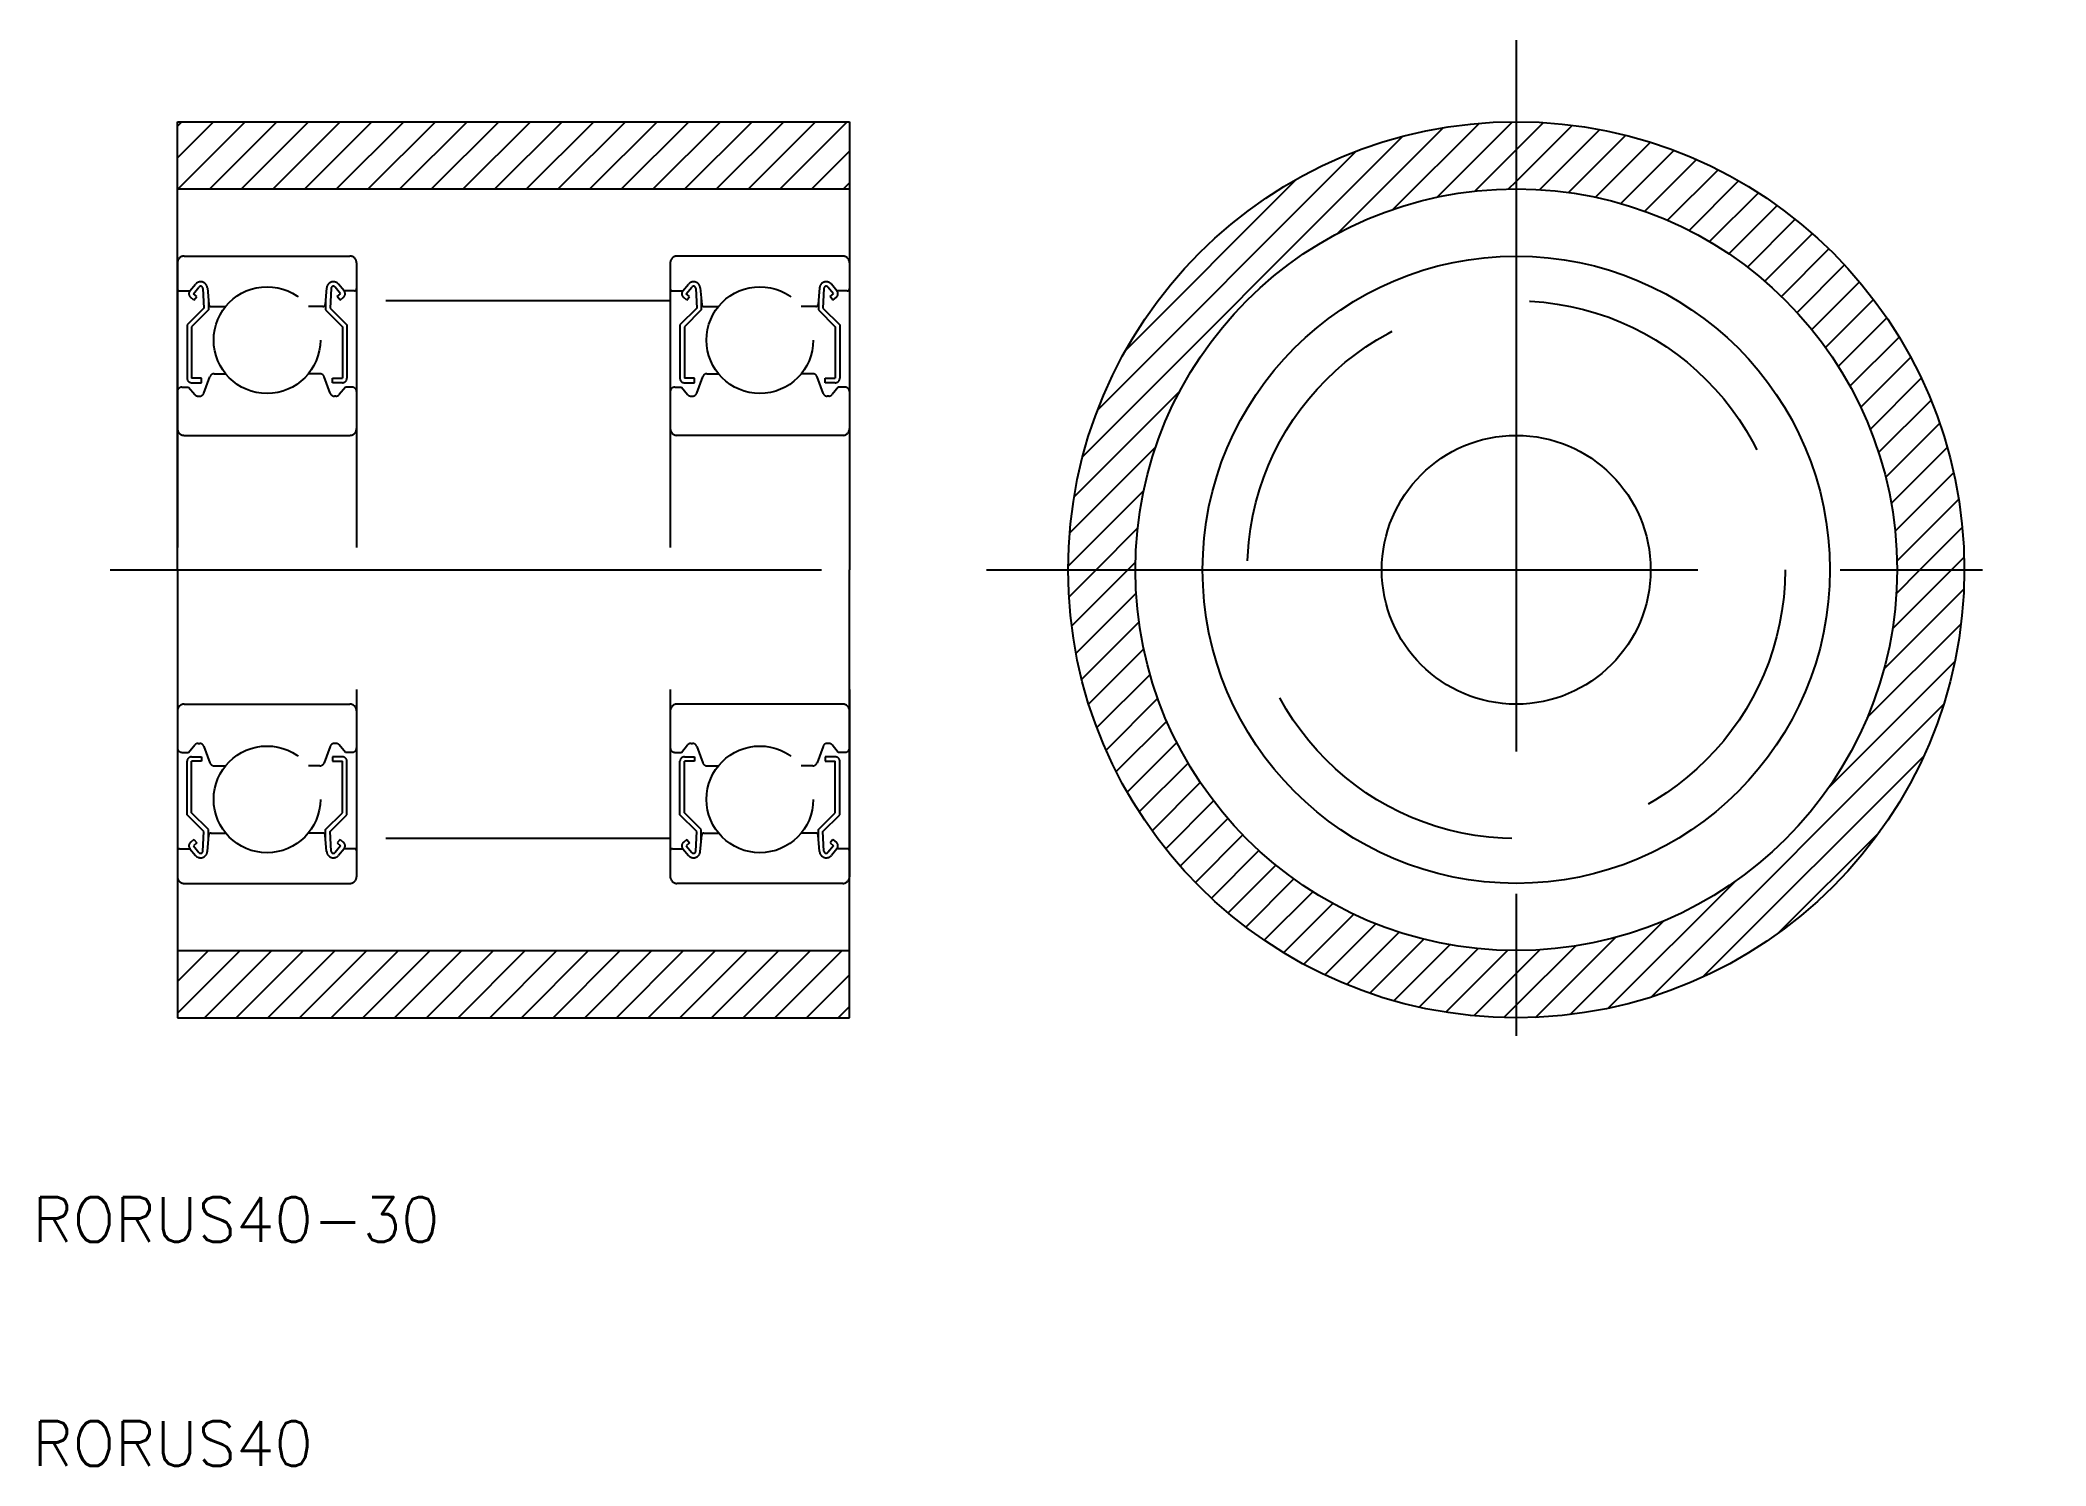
# Model space of a CAD drawing. Extents: x 43.9 to 133.4, y 10 to 73.6.
import ezdxf

# ---------------------------------------------------------------- set-up
doc = ezdxf.new("R2010")
doc.units = 0
doc.linetypes.add('CENTER', pattern=[50.8, 31.75, -6.35, 6.35, -6.35])
doc.linetypes.add('DASHED', pattern=[19.05, 12.7, -6.35])
doc.layers.get('0').update_dxf_attribs({"linetype": 'CONTINUOUS'})
doc.layers.add('CENTER', color=1, linetype='CENTER')
doc.styles.get("Standard").update_dxf_attribs({"font": 'txt.shx', "bigfont": 'extfont.shx'})

# ---------------------------------------------------------------- blocks, each defined once
blk = doc.blocks.new('*X2')
at = {"color": 0, "linetype": 'CONTINUOUS'}
for p, q in [((50, 68.385), (51.615, 70)), ((50, 69.799), (50.201, 70)), ((50.029, 67), (53.029, 70)), ((51.444, 67), (54.444, 70)), ((52.858, 67), (55.858, 70)), ((54.272, 67), (57.272, 70)), ((55.686, 67), (58.686, 70)), ((57.101, 67), (60.101, 70)), ((58.515, 67), (61.515, 70)), ((59.929, 67), (62.929, 70)), ((61.343, 67), (64.343, 70)), ((62.757, 67), (65.757, 70)), ((64.172, 67), (67.172, 70)), ((65.586, 67), (68.586, 70)), ((67, 67), (70, 70)), ((68.414, 67), (71.414, 70)), ((69.828, 67), (72.828, 70)), ((71.243, 67), (74.243, 70)), ((72.657, 67), (75.657, 70)), ((74.071, 67), (77.071, 70)), ((75.485, 67), (78.485, 70)), ((76.899, 67), (79.899, 70)), ((104.273, 66.09), (108.116, 69.932)), ((106.226, 66.628), (109.597, 69.999)), ((109.762, 68.75), (110.975, 69.963)), ((109.762, 67.336), (112.269, 69.842)), ((90.412, 55.057), (104.706, 69.35)), ((101.778, 65.008), (106.502, 69.733)), ((110.808, 66.968), (113.49, 69.649)), ((112.094, 66.839), (114.649, 69.394)), ((113.297, 66.628), (115.751, 69.082)), ((78.314, 67), (80, 68.686)), ((91.079, 57.138), (102.624, 68.683)), ((107.911, 66.899), (109.762, 68.75)), ((114.43, 66.347), (116.803, 68.72)), ((115.5, 66.002), (117.808, 68.31)), ((79.728, 67), (80, 67.272)), ((92.329, 59.802), (99.96, 67.434)), ((109.423, 66.997), (109.762, 67.336)), ((116.514, 65.602), (118.769, 67.857)), ((117.475, 65.149), (119.689, 67.363)), ((118.389, 64.649), (120.569, 66.829)), ((119.256, 64.102), (121.411, 66.257)), ((120.08, 63.511), (122.217, 65.648)), ((120.86, 62.878), (122.987, 65.004)), ((121.599, 62.202), (123.72, 64.324)), ((122.296, 61.485), (124.419, 63.608)), ((122.951, 60.726), (125.082, 62.857)), ((123.564, 59.925), (125.709, 62.07)), ((124.134, 59.08), (126.3, 61.247)), ((124.659, 58.191), (126.854, 60.386)), ((125.137, 57.254), (127.369, 59.487)), ((125.564, 56.268), (127.844, 58.547)), ((90.03, 53.26), (94.754, 57.984)), ((125.938, 55.228), (128.276, 57.565)), ((126.253, 54.128), (128.663, 56.538)), ((89.83, 51.646), (93.673, 55.489)), ((126.502, 52.963), (129.002, 55.463)), ((126.675, 51.721), (129.287, 54.334)), ((89.763, 50.165), (93.134, 53.536)), ((126.758, 50.39), (129.513, 53.146)), ((91.012, 50), (92.863, 51.851)), ((127.782, 50), (129.673, 51.891)), ((92.426, 50), (92.765, 50.339)), ((129.196, 50), (129.754, 50.558)), ((89.799, 48.787), (91.012, 50)), ((89.92, 47.493), (92.426, 50)), ((126.556, 47.36), (129.196, 50)), ((126.73, 48.948), (127.782, 50)), ((90.113, 46.272), (92.794, 48.954)), ((126.173, 45.563), (129.743, 49.133)), ((90.368, 45.113), (92.923, 47.668)), ((125.432, 43.407), (129.617, 47.592)), ((90.68, 44.011), (93.134, 46.465)), ((123.687, 40.249), (129.337, 45.898)), ((91.042, 42.959), (93.415, 45.332)), ((91.452, 41.954), (93.76, 44.262)), ((115.78, 30.927), (128.835, 43.983)), ((91.905, 40.993), (94.16, 43.249)), ((92.399, 40.073), (94.613, 42.287)), ((92.933, 39.193), (95.113, 41.373)), ((118.078, 31.811), (127.951, 41.684)), ((93.505, 38.351), (95.66, 40.506)), ((94.114, 37.545), (96.251, 39.682)), ((94.758, 36.776), (96.885, 38.902)), ((95.439, 36.042), (97.56, 38.163)), ((121.457, 33.775), (125.987, 38.305)), ((96.154, 35.343), (98.277, 37.466)), ((96.905, 34.68), (99.036, 36.811)), ((97.692, 34.053), (99.837, 36.198)), ((113.864, 30.425), (119.513, 36.075)), ((98.516, 33.462), (100.682, 35.628)), ((99.376, 32.908), (101.571, 35.103)), ((100.275, 32.393), (102.508, 34.626)), ((101.215, 31.918), (103.494, 34.198)), ((112.17, 30.145), (116.355, 34.33)), ((102.197, 31.486), (104.534, 33.824)), ((103.224, 31.099), (105.634, 33.509)), ((104.3, 30.76), (106.799, 33.26)), ((109.762, 30.566), (112.402, 33.206)), ((110.629, 30.019), (114.2, 33.589)), ((50, 30.201), (52.799, 33)), ((50, 31.615), (51.385, 33)), ((51.213, 30), (54.213, 33)), ((52.627, 30), (55.627, 33)), ((54.042, 30), (57.042, 33)), ((55.456, 30), (58.456, 33)), ((56.87, 30), (59.87, 33)), ((58.284, 30), (61.284, 33)), ((59.698, 30), (62.698, 33)), ((61.113, 30), (64.113, 33)), ((62.527, 30), (65.527, 33)), ((63.941, 30), (66.941, 33)), ((65.355, 30), (68.355, 33)), ((66.77, 30), (69.77, 33)), ((68.184, 30), (71.184, 33)), ((69.598, 30), (72.598, 33)), ((71.012, 30), (74.012, 33)), ((72.426, 30), (75.426, 33)), ((73.841, 30), (76.841, 33)), ((75.255, 30), (78.255, 33)), ((76.669, 30), (79.669, 33)), ((105.428, 30.475), (108.041, 33.087)), ((106.616, 30.249), (109.372, 33.004)), ((109.762, 31.98), (110.814, 33.033)), ((78.083, 30), (80, 31.917)), ((107.871, 30.09), (109.762, 31.98)), ((79.497, 30), (80, 30.503)), ((109.204, 30.008), (109.762, 30.566))]:
    blk.add_line(p, q, dxfattribs=at)

msp = doc.modelspace()

# ---------------------------------------------------------------- linework, layer by layer
at = {"color": 7, "linetype": 'CONTINUOUS'}
for p, q in [((50, 70), (80, 70)), ((50, 50), (50, 70)), ((80, 70), (80, 50)), ((50, 67), (80, 67)), ((50, 50), (50, 30)), ((80, 30), (80, 50)), ((50, 33), (80, 33)), ((50, 30), (80, 30))]:
    msp.add_line(p, q, dxfattribs=at)
at = {"color": 3, "linetype": 'DASHED'}
for p, q in [((50, 63.7), (50, 36.3)), ((50.3, 64), (57.7, 64)), ((58, 63.7), (58, 36.3)), ((72, 63.7), (72, 36.3)), ((79.7, 64), (72.3, 64)), ((80, 63.7), (80, 36.3)), ((50.56, 62.45), (50.81, 62.748)), ((57.44, 62.45), (57.19, 62.748)), ((72.56, 62.45), (72.81, 62.748)), ((79.44, 62.45), (79.19, 62.748)), ((50.1, 62.45), (50.56, 62.45)), ((50.738, 62.04), (50.585, 62.168)), ((50.713, 62.321), (50.963, 62.619)), ((50.866, 62.193), (50.713, 62.321)), ((50.738, 62.04), (50.866, 62.193)), ((51.14, 62.56), (51.183, 61.683)), ((51.338, 62.581), (51.403, 61.841)), ((51.383, 62.07), (51.383, 61.6)), ((56.662, 62.581), (56.597, 61.841)), ((56.617, 62.07), (56.617, 61.6)), ((56.86, 62.56), (56.817, 61.683)), ((57.287, 62.321), (57.037, 62.619)), ((57.134, 62.193), (57.287, 62.321)), ((57.262, 62.04), (57.134, 62.193)), ((57.262, 62.04), (57.415, 62.168)), ((57.9, 62.45), (57.44, 62.45)), ((72, 62), (58, 62)), ((72.1, 62.45), (72.56, 62.45)), ((72.738, 62.04), (72.585, 62.168)), ((72.713, 62.321), (72.963, 62.619)), ((72.866, 62.193), (72.713, 62.321)), ((72.738, 62.04), (72.866, 62.193)), ((73.14, 62.56), (73.183, 61.683)), ((73.338, 62.581), (73.403, 61.841)), ((73.383, 62.07), (73.383, 61.6)), ((78.662, 62.581), (78.597, 61.841)), ((78.617, 62.07), (78.617, 61.6)), ((78.86, 62.56), (78.817, 61.683)), ((79.287, 62.321), (79.037, 62.619)), ((79.134, 62.193), (79.287, 62.321)), ((79.262, 62.04), (79.134, 62.193)), ((79.262, 62.04), (79.415, 62.168)), ((79.9, 62.45), (79.44, 62.45)), ((51.183, 61.683), (50.433, 60.933)), ((50.433, 60.933), (50.433, 58.55)), ((51.383, 61.6), (50.633, 60.85)), ((51.503, 61.75), (52.151, 61.75)), ((56.497, 61.75), (55.849, 61.75)), ((56.617, 61.6), (57.367, 60.85)), ((56.817, 61.683), (57.567, 60.933)), ((57.567, 60.933), (57.567, 58.55)), ((73.183, 61.683), (72.433, 60.933)), ((72.433, 60.933), (72.433, 58.55)), ((73.383, 61.6), (72.633, 60.85)), ((73.503, 61.75), (74.151, 61.75)), ((78.497, 61.75), (77.849, 61.75)), ((78.617, 61.6), (79.367, 60.85)), ((78.817, 61.683), (79.567, 60.933)), ((79.567, 60.933), (79.567, 58.55)), ((50.633, 60.85), (50.633, 58.55)), ((57.367, 60.85), (57.367, 58.55)), ((72.633, 60.85), (72.633, 58.55)), ((79.367, 60.85), (79.367, 58.55)), ((51.083, 58.55), (50.633, 58.55)), ((50.633, 58.35), (51.083, 58.35)), ((51.083, 58.35), (51.083, 58.55)), ((51.182, 57.882), (51.45, 58.618)), ((51.638, 58.75), (52.151, 58.75)), ((56.362, 58.75), (55.849, 58.75)), ((56.818, 57.882), (56.55, 58.618)), ((56.917, 58.35), (56.917, 58.55)), ((56.917, 58.55), (57.367, 58.55)), ((57.367, 58.35), (56.917, 58.35)), ((73.083, 58.55), (72.633, 58.55)), ((72.633, 58.35), (73.083, 58.35)), ((73.083, 58.35), (73.083, 58.55)), ((73.182, 57.882), (73.45, 58.618)), ((73.638, 58.75), (74.151, 58.75)), ((78.362, 58.75), (77.849, 58.75)), ((78.818, 57.882), (78.55, 58.618)), ((78.917, 58.55), (79.367, 58.55)), ((78.917, 58.35), (78.917, 58.55)), ((79.367, 58.35), (78.917, 58.35)), ((50.2, 58.15), (50.5, 58.15)), ((50.5, 58.15), (50.776, 57.821)), ((50.929, 57.75), (50.994, 57.75)), ((57.071, 57.75), (57.006, 57.75)), ((57.5, 58.15), (57.224, 57.821)), ((57.8, 58.15), (57.5, 58.15)), ((72.2, 58.15), (72.5, 58.15)), ((72.5, 58.15), (72.776, 57.821)), ((72.929, 57.75), (72.994, 57.75)), ((79.071, 57.75), (79.006, 57.75)), ((79.5, 58.15), (79.224, 57.821)), ((79.8, 58.15), (79.5, 58.15)), ((50.3, 56), (57.7, 56)), ((79.7, 56), (72.3, 56)), ((50.3, 44), (57.7, 44)), ((79.7, 44), (72.3, 44)), ((50.5, 41.85), (50.776, 42.179)), ((50.929, 42.25), (50.994, 42.25)), ((51.182, 42.118), (51.45, 41.382)), ((56.818, 42.118), (56.55, 41.382)), ((57.071, 42.25), (57.006, 42.25)), ((57.5, 41.85), (57.224, 42.179)), ((72.5, 41.85), (72.776, 42.179)), ((72.929, 42.25), (72.994, 42.25)), ((73.182, 42.118), (73.45, 41.382)), ((78.818, 42.118), (78.55, 41.382)), ((79.071, 42.25), (79.006, 42.25)), ((79.5, 41.85), (79.224, 42.179)), ((50.2, 41.85), (50.5, 41.85)), ((50.433, 39.067), (50.433, 41.45)), ((50.633, 41.65), (51.083, 41.65)), ((51.083, 41.45), (50.633, 41.45)), ((50.633, 39.15), (50.633, 41.45)), ((51.083, 41.65), (51.083, 41.45)), ((51.638, 41.25), (52.151, 41.25)), ((51.766, 41.25), (51.766, 41.25)), ((51.894, 41.25), (51.894, 41.25)), ((56.362, 41.25), (55.849, 41.25)), ((57.367, 41.65), (56.917, 41.65)), ((56.917, 41.65), (56.917, 41.45)), ((56.917, 41.45), (57.367, 41.45)), ((57.367, 39.15), (57.367, 41.45)), ((57.8, 41.85), (57.5, 41.85)), ((57.567, 39.067), (57.567, 41.45)), ((72.2, 41.85), (72.5, 41.85)), ((72.433, 39.067), (72.433, 41.45)), ((72.633, 41.65), (73.083, 41.65)), ((72.633, 39.15), (72.633, 41.45)), ((73.083, 41.45), (72.633, 41.45)), ((73.083, 41.65), (73.083, 41.45)), ((73.638, 41.25), (74.151, 41.25)), ((78.362, 41.25), (77.849, 41.25)), ((78.106, 41.25), (78.106, 41.25)), ((78.234, 41.25), (78.234, 41.25)), ((79.367, 41.65), (78.917, 41.65)), ((78.917, 41.65), (78.917, 41.45)), ((78.917, 41.45), (79.367, 41.45)), ((79.367, 39.15), (79.367, 41.45)), ((79.8, 41.85), (79.5, 41.85)), ((79.567, 39.067), (79.567, 41.45)), ((51.183, 38.317), (50.433, 39.067)), ((51.383, 38.4), (50.633, 39.15)), ((56.617, 38.4), (57.367, 39.15)), ((56.817, 38.317), (57.567, 39.067)), ((73.183, 38.317), (72.433, 39.067)), ((73.383, 38.4), (72.633, 39.15)), ((78.617, 38.4), (79.367, 39.15)), ((78.817, 38.317), (79.567, 39.067)), ((50.738, 37.96), (50.585, 37.832)), ((50.866, 37.807), (50.713, 37.679)), ((50.713, 37.679), (50.963, 37.381)), ((50.738, 37.96), (50.866, 37.807)), ((51.14, 37.44), (51.183, 38.317)), ((51.338, 37.419), (51.403, 38.159)), ((51.383, 37.93), (51.383, 38.4)), ((51.503, 38.25), (52.151, 38.25)), ((56.497, 38.25), (55.849, 38.25)), ((56.662, 37.419), (56.597, 38.159)), ((56.617, 37.93), (56.617, 38.4)), ((56.86, 37.44), (56.817, 38.317)), ((57.287, 37.679), (57.037, 37.381)), ((57.262, 37.96), (57.134, 37.807)), ((57.134, 37.807), (57.287, 37.679)), ((57.262, 37.96), (57.415, 37.832)), ((72, 38), (58, 38)), ((72.738, 37.96), (72.585, 37.832)), ((72.866, 37.807), (72.713, 37.679)), ((72.713, 37.679), (72.963, 37.381)), ((72.738, 37.96), (72.866, 37.807)), ((73.14, 37.44), (73.183, 38.317)), ((73.338, 37.419), (73.403, 38.159)), ((73.383, 37.93), (73.383, 38.4)), ((73.503, 38.25), (74.151, 38.25)), ((78.497, 38.25), (77.849, 38.25)), ((78.662, 37.419), (78.597, 38.159)), ((78.617, 37.93), (78.617, 38.4)), ((78.86, 37.44), (78.817, 38.317)), ((79.287, 37.679), (79.037, 37.381)), ((79.262, 37.96), (79.134, 37.807)), ((79.134, 37.807), (79.287, 37.679)), ((79.262, 37.96), (79.415, 37.832)), ((50.1, 37.55), (50.56, 37.55)), ((50.56, 37.55), (50.81, 37.252)), ((57.44, 37.55), (57.19, 37.252)), ((57.9, 37.55), (57.44, 37.55)), ((72.1, 37.55), (72.56, 37.55)), ((72.56, 37.55), (72.81, 37.252)), ((79.44, 37.55), (79.19, 37.252)), ((79.9, 37.55), (79.44, 37.55)), ((50.3, 36), (57.7, 36)), ((79.7, 36), (72.3, 36))]:
    msp.add_line(p, q, dxfattribs=at)
at = {"color": 7, "linetype": 'CONTINUOUS'}
for radius in [20, 17, 14, 6]:
    msp.add_circle((109.762, 50), radius, dxfattribs=at)
at = {"color": 3, "linetype": 'DASHED'}
for centre, radius in [((54, 60.25), 2.381), ((76, 60.25), 2.381), ((109.762, 50), 12), ((54, 39.75), 2.381), ((76, 39.75), 2.381)]:
    msp.add_circle(centre, radius, dxfattribs=at)
for centre, radius, start, end in [((50.3, 63.7), 0.3, 90, 180), ((57.7, 63.7), 0.3, 0, 90), ((72.3, 63.7), 0.3, 90, 180), ((79.7, 63.7), 0.3, 0, 90), ((51.039, 62.555), 0.3, 4.99676, 140.00197), ((56.961, 62.555), 0.3, 39.99803, 175.00324), ((73.039, 62.555), 0.3, 4.99676, 140.00197), ((78.961, 62.555), 0.3, 39.99803, 175.00324), ((50.1, 62.55), 0.1, 180, 270), ((50.713, 62.321), 0.2, 140.00197, 230.08631), ((51.04, 62.555), 0.1, 2.81979, 140.00215), ((51.503, 61.85), 0.1, 184.99676, 269.99912), ((56.497, 61.85), 0.1, 270.00088, 355.00324), ((56.96, 62.555), 0.1, 39.99785, 177.18021), ((57.287, 62.321), 0.2, 309.91369, 39.99803), ((57.9, 62.55), 0.1, 270, 0), ((72.1, 62.55), 0.1, 180, 270), ((72.713, 62.321), 0.2, 140.00197, 230.08631), ((73.04, 62.555), 0.1, 2.81979, 140.00215), ((73.503, 61.85), 0.1, 184.99676, 269.99912), ((78.497, 61.85), 0.1, 270.00088, 355.00324), ((78.96, 62.555), 0.1, 39.99785, 177.18021), ((79.287, 62.321), 0.2, 309.91369, 39.99803), ((79.9, 62.55), 0.1, 270, 0), ((50.633, 58.55), 0.2, 180, 270), ((51.638, 58.55), 0.2, 90, 159.99165), ((56.362, 58.55), 0.2, 20.00835, 90), ((57.367, 58.55), 0.2, 270, 0), ((72.633, 58.55), 0.2, 180, 270), ((73.638, 58.55), 0.2, 90, 159.99165), ((78.362, 58.55), 0.2, 20.00835, 90), ((79.367, 58.55), 0.2, 270, 0), ((50.2, 57.95), 0.2, 90, 180), ((50.929, 57.95), 0.2, 219.9952, 270), ((50.994, 57.95), 0.2, 270, 339.99165), ((57.006, 57.95), 0.2, 200.00835, 270), ((57.071, 57.95), 0.2, 270, 320.0048), ((57.8, 57.95), 0.2, 0, 90), ((72.2, 57.95), 0.2, 90, 180), ((72.929, 57.95), 0.2, 219.9952, 270), ((72.994, 57.95), 0.2, 270, 339.99165), ((79.006, 57.95), 0.2, 200.00835, 270), ((79.071, 57.95), 0.2, 270, 320.0048), ((79.8, 57.95), 0.2, 0, 90), ((50.3, 56.3), 0.3, 180, 270), ((57.7, 56.3), 0.3, 270, 0), ((72.3, 56.3), 0.3, 180, 270), ((79.7, 56.3), 0.3, 270, 0), ((50.3, 43.7), 0.3, 90, 180), ((57.7, 43.7), 0.3, 0, 90), ((72.3, 43.7), 0.3, 90, 180), ((79.7, 43.7), 0.3, 0, 90), ((50.929, 42.05), 0.2, 90, 140.0048), ((50.994, 42.05), 0.2, 20.00835, 90), ((57.006, 42.05), 0.2, 90, 159.99165), ((57.071, 42.05), 0.2, 39.9952, 90), ((72.929, 42.05), 0.2, 90, 140.0048), ((72.994, 42.05), 0.2, 20.00835, 90), ((79.006, 42.05), 0.2, 90, 159.99165), ((79.071, 42.05), 0.2, 39.9952, 90), ((50.2, 42.05), 0.2, 180, 270), ((50.633, 41.45), 0.2, 90, 180), ((51.638, 41.45), 0.2, 200.00835, 270), ((56.362, 41.45), 0.2, 270, 339.99165), ((57.367, 41.45), 0.2, 0, 90), ((57.8, 42.05), 0.2, 270, 0), ((72.2, 42.05), 0.2, 180, 270), ((72.633, 41.45), 0.2, 90, 180), ((73.638, 41.45), 0.2, 200.00835, 270), ((78.362, 41.45), 0.2, 270, 339.99165), ((79.367, 41.45), 0.2, 0, 90), ((79.8, 42.05), 0.2, 270, 0), ((50.713, 37.679), 0.2, 129.91369, 219.99803), ((51.503, 38.15), 0.1, 90.00088, 175.00324), ((56.497, 38.15), 0.1, 4.99676, 89.99912), ((57.287, 37.679), 0.2, 320.00197, 50.08631), ((72.713, 37.679), 0.2, 129.91369, 219.99803), ((73.503, 38.15), 0.1, 90.00088, 175.00324), ((78.497, 38.15), 0.1, 4.99676, 89.99912), ((79.287, 37.679), 0.2, 320.00197, 50.08631), ((50.1, 37.45), 0.1, 90, 180), ((51.039, 37.445), 0.3, 219.99803, 355.00324), ((51.04, 37.445), 0.1, 219.99785, 357.18021), ((56.961, 37.445), 0.3, 184.99676, 320.00197), ((56.96, 37.445), 0.1, 182.81979, 320.00215), ((57.9, 37.45), 0.1, 0, 90), ((72.1, 37.45), 0.1, 90, 180), ((73.039, 37.445), 0.3, 219.99803, 355.00324), ((73.04, 37.445), 0.1, 219.99785, 357.18021), ((78.961, 37.445), 0.3, 184.99676, 320.00197), ((78.96, 37.445), 0.1, 182.81979, 320.00215), ((79.9, 37.45), 0.1, 0, 90), ((50.3, 36.3), 0.3, 180, 270), ((57.7, 36.3), 0.3, 270, 0), ((72.3, 36.3), 0.3, 180, 270), ((79.7, 36.3), 0.3, 270, 0)]:
    msp.add_arc(centre, radius, start, end, dxfattribs=at)
at = {"layer": 'CENTER', "color": 1, "linetype": 'CENTER'}
for p, q in [((109.762, 73.642), (109.762, 26.358)), ((47, 50), (83, 50)), ((86.12, 50), (133.404, 50))]:
    msp.add_line(p, q, dxfattribs=at)

# ---------------------------------------------------------------- block references
at = {"color": 3, "linetype": 'CONTINUOUS'}
msp.add_blockref('*X2', (0, 0), dxfattribs=at)

# ---------------------------------------------------------------- texts
at = {"color": 7, "linetype": 'CONTINUOUS'}
for s, p in [('RORUS40-30', (43.529, 20)), ('RORUS40', (43.529, 10))]:
    msp.add_text(s, height=2, dxfattribs=at).set_placement(p)

doc.saveas('drawing.dxf')
